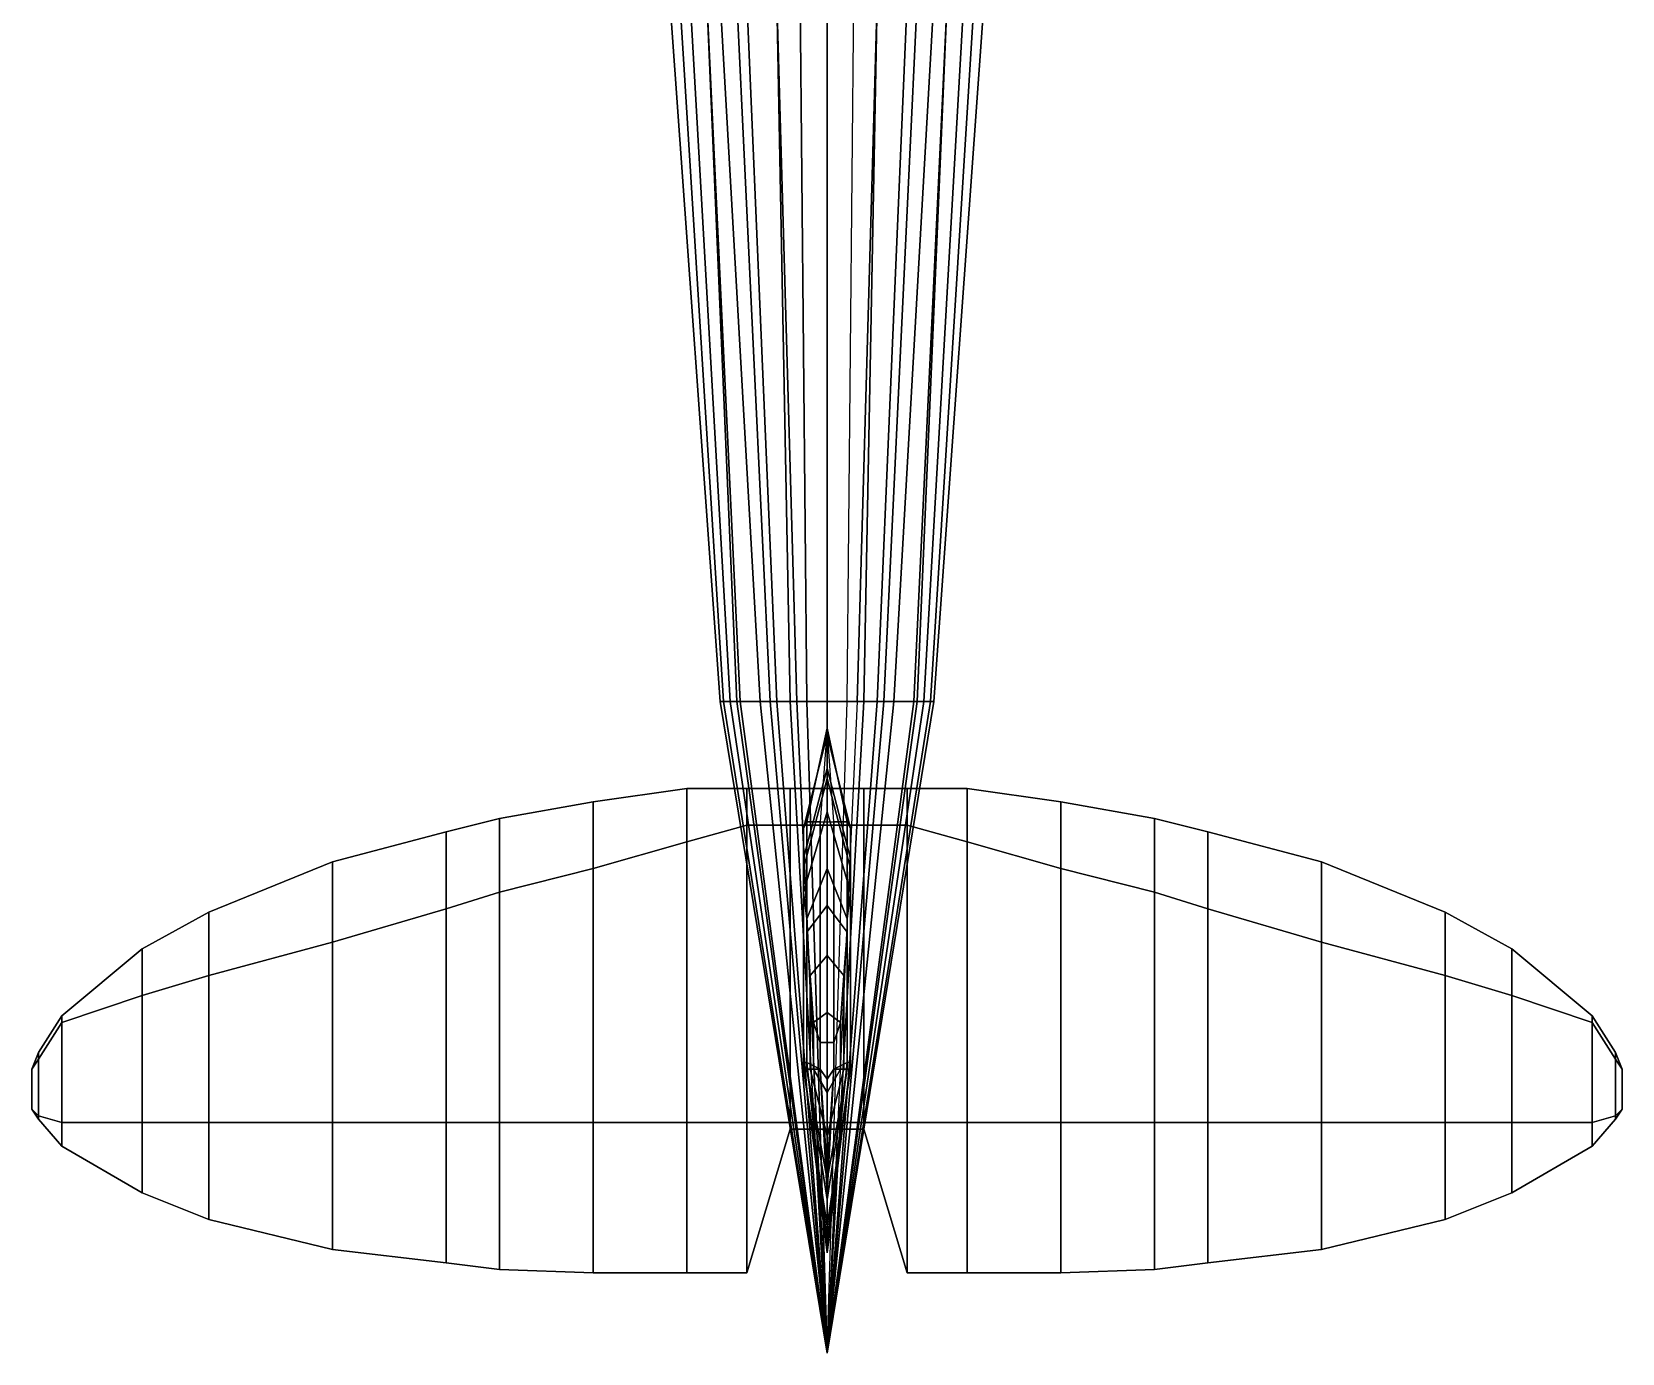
# Model space of a CAD drawing. Header units: millimetres. Extents: x -7.2 to 7.2, y -6 to 11.
# Drawn here: x -2.38 to 2.38, y -5.99 to -2.036 of the extents above; entities that cross this region are included whole.
import ezdxf

# ---------------------------------------------------------------- set-up
doc = ezdxf.new("R2010")
doc.units = ezdxf.units.MM
for name, color, linetype in [('h2', 7, 'Continuous'), ('w2', 5, 'Continuous'), ('wing1', 5, 'Continuous')]:
    doc.layers.add(name, color=color, linetype=linetype)

msp = doc.modelspace()

# ---------------------------------------------------------------- linework, layer by layer
for points in [[(0, -5.08, 1.66), (0, -5.08, 1.68), (0, 1.25, 1.86), (0, 1.25, 1.84)], [(0, 1.25, 1.84), (0, 1.25, 1.86), (0, -5.08, 1.68), (0, -5.08, 1.66)], [(-0.32, -4.04, 0.15), (-0.31, -4.04, 0.24), (-0.44, -1.94, 0.39), (-0.47, -1.94, 0.28)], [(-0.31, -4.04, -0.03), (-0.32, -4.04, 0.03), (-0.47, -1.94, -0.01), (-0.44, -1.94, -0.15)], [(-0.32, -4.04, 0.03), (-0.32, -4.04, 0.15), (-0.47, -1.94, 0.28), (-0.47, -1.94, -0.01)], [(-0.31, -4.04, 0.24), (-0.26, -4.04, 0.32), (-0.36, -1.94, 0.52), (-0.44, -1.94, 0.39)], [(-0.29, -4.04, -0.1), (-0.31, -4.04, -0.03), (-0.44, -1.94, -0.15), (-0.41, -1.94, -0.23)], [(-0.27, -4.04, -0.13), (-0.29, -4.04, -0.1), (-0.41, -1.94, -0.23), (-0.36, -1.94, -0.31)], [(-0.26, -4.04, 0.32), (-0.17, -4.04, 0.39), (-0.27, -1.94, 0.58), (-0.36, -1.94, 0.52)], [(-0.2, -4.04, -0.2), (-0.27, -4.04, -0.13), (-0.36, -1.94, -0.31), (-0.32, -1.94, -0.35)], [(-0.15, -4.04, -0.23), (-0.2, -4.04, -0.2), (-0.32, -1.94, -0.35), (-0.24, -1.94, -0.41)], [(-0.17, -4.04, 0.39), (-0.11, -4.04, 0.41), (-0.15, -1.94, 0.63), (-0.27, -1.94, 0.58)], [(-0.09, -4.04, -0.25), (-0.15, -4.04, -0.23), (-0.24, -1.94, -0.41), (-0.15, -1.94, -0.45)], [(-0.08, -1.94, 0.64), (-0.15, -1.94, 0.63), (-0.11, -4.04, 0.41), (-0.06, -4.04, 0.42)], [(0, -4.04, -0.25), (-0.09, -4.04, -0.25), (-0.15, -1.94, -0.45), (0, -1.94, -0.47)], [(0.08, -1.94, 0.64), (-0.08, -1.94, 0.64), (-0.06, -4.04, 0.42), (0.06, -4.04, 0.42)], [(0, -5.99, 0.11), (0, -5.99, 0.11), (-0.31, -4.04, 0.24), (-0.32, -4.04, 0.15)], [(0, -5.99, 0.11), (0, -5.99, 0.11), (-0.32, -4.04, 0.03), (-0.31, -4.04, -0.03)], [(0, -5.99, 0.11), (0, -5.99, 0.11), (-0.32, -4.04, 0.15), (-0.32, -4.04, 0.03)], [(0, -5.99, 0.11), (0, -5.99, 0.11), (-0.26, -4.04, 0.32), (-0.31, -4.04, 0.24)], [(0, -5.99, 0.11), (0, -5.99, 0.11), (-0.31, -4.04, -0.03), (-0.29, -4.04, -0.1)], [(0, -5.99, 0.11), (0, -5.99, 0.11), (-0.29, -4.04, -0.1), (-0.27, -4.04, -0.13)], [(0, -5.99, 0.11), (0, -5.99, 0.11), (-0.27, -4.04, -0.13), (-0.2, -4.04, -0.2)], [(0, -5.99, 0.11), (0, -5.99, 0.11), (-0.17, -4.04, 0.39), (-0.26, -4.04, 0.32)], [(0, -5.99, 0.11), (0, -5.99, 0.11), (-0.2, -4.04, -0.2), (-0.15, -4.04, -0.23)], [(0, -5.99, 0.11), (0, -5.99, 0.11), (-0.11, -4.04, 0.41), (-0.17, -4.04, 0.39)], [(0, -5.99, 0.11), (0, -5.99, 0.11), (-0.15, -4.04, -0.23), (-0.09, -4.04, -0.25)], [(-0.06, -4.04, 0.42), (-0.11, -4.04, 0.41), (0, -5.99, 0.11)], [(0, -5.99, 0.11), (0, -5.99, 0.11), (-0.09, -4.04, -0.25), (0.09, -4.04, -0.25)], [(0.06, -4.04, 0.42), (-0.06, -4.04, 0.42), (0, -5.99, 0.11)], [(0, -4.14, 0.44), (0, -4.12, 0.37), (-0.06, -4.4, 0.37), (-0.07, -4.42, 0.44)], [(0, -4.24, 0.73), (0, -4.14, 0.44), (-0.07, -4.42, 0.44), (-0.07, -4.51, 0.73)], [(0, -4.12, 0.37), (0, -4.12, 0.23), (-0.02, -4.4, 0.23), (-0.06, -4.4, 0.37)], [(0.06, -4.4, 0.37), (0.02, -4.4, 0.23), (0, -4.12, 0.23), (0, -4.12, 0.37)], [(0.07, -4.42, 0.44), (0.06, -4.4, 0.37), (0, -4.12, 0.37), (0, -4.14, 0.44)], [(0.07, -4.51, 0.73), (0.07, -4.42, 0.44), (0, -4.14, 0.44), (0, -4.24, 0.73)], [(0, -4.27, 0.82), (0, -4.24, 0.73), (-0.07, -4.51, 0.73), (-0.07, -4.54, 0.82)], [(0, -4.37, 1.04), (0, -4.27, 0.82), (-0.07, -4.54, 0.82), (-0.07, -4.61, 1.04)], [(0.07, -4.54, 0.82), (0.07, -4.51, 0.73), (0, -4.24, 0.73), (0, -4.27, 0.82)], [(0.07, -4.61, 1.04), (0.07, -4.54, 0.82), (0, -4.27, 0.82), (0, -4.37, 1.04)], [(0, -4.54, 1.3), (0, -4.37, 1.04), (-0.07, -4.61, 1.04), (-0.06, -4.69, 1.3)], [(0.06, -4.69, 1.3), (0.07, -4.61, 1.04), (0, -4.37, 1.04), (0, -4.54, 1.3)], [(-0.06, -4.4, 0.37), (-0.06, -5.12, 0.37), (-0.07, -5.12, 0.44), (-0.07, -4.42, 0.44)], [(-0.07, -4.42, 0.44), (-0.07, -5.12, 0.44), (-0.07, -5.13, 0.73), (-0.07, -4.51, 0.73)], [(-0.02, -4.4, 0.23), (-0.02, -5.14, 0.23), (-0.06, -5.12, 0.37), (-0.06, -4.4, 0.37)], [(0, -4.4, 0.18), (0, -5.44, 0.18), (-0.02, -5.14, 0.23), (-0.02, -4.4, 0.23)], [(0.02, -5.14, 0.23), (0, -5.44, 0.18), (0, -4.4, 0.18), (0.02, -4.4, 0.23)], [(0.06, -5.12, 0.37), (0.02, -5.14, 0.23), (0.02, -4.4, 0.23), (0.06, -4.4, 0.37)], [(0.07, -5.12, 0.44), (0.06, -5.12, 0.37), (0.06, -4.4, 0.37), (0.07, -4.42, 0.44)], [(0.07, -5.13, 0.73), (0.07, -5.12, 0.44), (0.07, -4.42, 0.44), (0.07, -4.51, 0.73)], [(-0.07, -4.51, 0.73), (-0.07, -5.13, 0.73), (-0.07, -5.13, 0.82), (-0.07, -4.54, 0.82)], [(0.07, -5.13, 0.82), (0.07, -5.13, 0.73), (0.07, -4.51, 0.73), (0.07, -4.54, 0.82)], [(-0.07, -4.54, 0.82), (-0.07, -5.13, 0.82), (-0.07, -5.14, 1.04), (-0.07, -4.61, 1.04)], [(0, -4.65, 1.42), (0, -4.54, 1.3), (-0.06, -4.69, 1.3), (-0.06, -4.73, 1.42)], [(0.06, -4.73, 1.42), (0.06, -4.69, 1.3), (0, -4.54, 1.3), (0, -4.65, 1.42)], [(0.07, -5.14, 1.04), (0.07, -5.13, 0.82), (0.07, -4.54, 0.82), (0.07, -4.61, 1.04)], [(-0.07, -4.61, 1.04), (-0.07, -5.14, 1.04), (-0.06, -5.14, 1.3), (-0.06, -4.69, 1.3)], [(0.06, -5.14, 1.3), (0.07, -5.14, 1.04), (0.07, -4.61, 1.04), (0.06, -4.69, 1.3)], [(0, -4.8, 1.54), (0, -4.65, 1.42), (-0.06, -4.73, 1.42), (-0.05, -4.86, 1.54)], [(0.05, -4.86, 1.54), (0.06, -4.73, 1.42), (0, -4.65, 1.42), (0, -4.8, 1.54)], [(-0.06, -4.69, 1.3), (-0.06, -5.14, 1.3), (-0.06, -5.14, 1.42), (-0.06, -4.73, 1.42)], [(0.06, -5.14, 1.42), (0.06, -5.14, 1.3), (0.06, -4.69, 1.3), (0.06, -4.73, 1.42)], [(-0.06, -4.73, 1.42), (-0.06, -5.14, 1.42), (-0.05, -5.14, 1.54), (-0.05, -4.86, 1.54)], [(0.05, -5.14, 1.54), (0.06, -5.14, 1.42), (0.06, -4.73, 1.42), (0.05, -4.86, 1.54)], [(0, -4.97, 1.61), (0, -4.8, 1.54), (-0.05, -4.86, 1.54), (-0.04, -5, 1.61)], [(0.04, -5, 1.61), (0.05, -4.86, 1.54), (0, -4.8, 1.54), (0, -4.97, 1.61)], [(-0.05, -4.86, 1.54), (-0.05, -5.14, 1.54), (-0.04, -5.14, 1.61), (-0.04, -5, 1.61)], [(0.04, -5.14, 1.61), (0.05, -5.14, 1.54), (0.05, -4.86, 1.54), (0.04, -5, 1.61)], [(0, -5.06, 1.63), (0, -4.97, 1.61), (-0.04, -5, 1.61), (-0.02, -5.06, 1.62)], [(0.02, -5.06, 1.62), (0.04, -5, 1.61), (0, -4.97, 1.61), (0, -5.06, 1.63)], [(-0.04, -5, 1.61), (-0.04, -5.14, 1.61), (-0.02, -5.14, 1.62), (-0.02, -5.06, 1.62)], [(0.02, -5.14, 1.62), (0.04, -5.14, 1.61), (0.04, -5, 1.61), (0.02, -5.06, 1.62)], [(-0.02, -5.06, 1.62), (-0.02, -5.14, 1.62), (0, -5.17, 1.63), (0, -5.06, 1.63)], [(0, -5.06, 1.63), (0, -5.17, 1.63), (0.02, -5.14, 1.62), (0.02, -5.06, 1.62)], [(0, -5.08, 1.63), (0, -5.11, 1.63), (0, -5.11, 1.68), (0, -5.08, 1.68)], [(0, -5.08, 1.68), (0, -5.11, 1.68), (0, -5.11, 1.63), (0, -5.08, 1.63)], [(-0.07, -5.13, 0.73), (-0.07, -5.12, 0.44), (0, -5.69, 0.44), (0, -5.66, 0.73)], [(-0.07, -5.12, 0.44), (-0.06, -5.12, 0.37), (0, -5.69, 0.37), (0, -5.69, 0.44)], [(-0.07, -5.13, 0.82), (-0.07, -5.13, 0.73), (0, -5.66, 0.73), (0, -5.65, 0.82)], [(-0.07, -5.14, 1.04), (-0.07, -5.13, 0.82), (0, -5.65, 0.82), (0, -5.61, 1.04)], [(-0.06, -5.14, 1.3), (-0.07, -5.14, 1.04), (0, -5.61, 1.04), (0, -5.53, 1.3)], [(-0.06, -5.12, 0.37), (-0.02, -5.14, 0.23), (0, -5.51, 0.23), (0, -5.69, 0.37)], [(-0.05, -5.14, 1.54), (-0.06, -5.14, 1.42), (0, -5.47, 1.42), (0, -5.34, 1.54)], [(-0.06, -5.14, 1.42), (-0.06, -5.14, 1.3), (0, -5.53, 1.3), (0, -5.47, 1.42)], [(-0.04, -5.14, 1.61), (-0.05, -5.14, 1.54), (0, -5.34, 1.54), (0, -5.21, 1.61)], [(-0.02, -5.14, 1.62), (-0.04, -5.14, 1.61), (0, -5.21, 1.61), (0, -5.17, 1.63)], [(-0.02, -5.14, 0.23), (0, -5.44, 0.18), (0, -5.44, 0.18), (0, -5.51, 0.23)], [(0, -5.69, 0.37), (0, -5.51, 0.23), (0.02, -5.14, 0.23), (0.06, -5.12, 0.37)], [(0, -5.69, 0.44), (0, -5.69, 0.37), (0.06, -5.12, 0.37), (0.07, -5.12, 0.44)], [(0, -5.66, 0.73), (0, -5.69, 0.44), (0.07, -5.12, 0.44), (0.07, -5.13, 0.73)], [(0, -5.65, 0.82), (0, -5.66, 0.73), (0.07, -5.13, 0.73), (0.07, -5.13, 0.82)], [(0, -5.61, 1.04), (0, -5.65, 0.82), (0.07, -5.13, 0.82), (0.07, -5.14, 1.04)], [(0, -5.51, 0.23), (0, -5.44, 0.18), (0, -5.44, 0.18), (0.02, -5.14, 0.23)], [(0, -5.53, 1.3), (0, -5.61, 1.04), (0.07, -5.14, 1.04), (0.06, -5.14, 1.3)], [(0, -5.47, 1.42), (0, -5.53, 1.3), (0.06, -5.14, 1.3), (0.06, -5.14, 1.42)], [(0, -5.34, 1.54), (0, -5.47, 1.42), (0.06, -5.14, 1.42), (0.05, -5.14, 1.54)], [(0, -5.21, 1.61), (0, -5.34, 1.54), (0.05, -5.14, 1.54), (0.04, -5.14, 1.61)], [(0, -5.17, 1.63), (0, -5.21, 1.61), (0.04, -5.14, 1.61), (0.02, -5.14, 1.62)]]:
    msp.add_3dface(points)
at = {"layer": 'h2'}
for points in [[(0, -4.04, -0.25), (0.09, -4.04, -0.25), (0.15, -1.94, -0.45), (0, -1.94, -0.47)], [(0.08, -1.94, 0.64), (0.15, -1.94, 0.63), (0.11, -4.04, 0.41), (0.06, -4.04, 0.42)], [(0.09, -4.04, -0.25), (0.15, -4.04, -0.23), (0.24, -1.94, -0.41), (0.15, -1.94, -0.45)], [(0.17, -4.04, 0.39), (0.11, -4.04, 0.41), (0.15, -1.94, 0.63), (0.27, -1.94, 0.58)], [(0.15, -4.04, -0.23), (0.2, -4.04, -0.2), (0.32, -1.94, -0.35), (0.24, -1.94, -0.41)], [(0.26, -4.04, 0.32), (0.17, -4.04, 0.39), (0.27, -1.94, 0.58), (0.36, -1.94, 0.52)], [(0.2, -4.04, -0.2), (0.27, -4.04, -0.13), (0.36, -1.94, -0.31), (0.32, -1.94, -0.35)], [(0.31, -4.04, 0.24), (0.26, -4.04, 0.32), (0.36, -1.94, 0.52), (0.44, -1.94, 0.39)], [(0.27, -4.04, -0.13), (0.29, -4.04, -0.1), (0.41, -1.94, -0.23), (0.36, -1.94, -0.31)], [(0.29, -4.04, -0.1), (0.31, -4.04, -0.03), (0.44, -1.94, -0.15), (0.41, -1.94, -0.23)], [(0.32, -4.04, 0.15), (0.31, -4.04, 0.24), (0.44, -1.94, 0.39), (0.47, -1.94, 0.28)], [(0.31, -4.04, -0.03), (0.32, -4.04, 0.03), (0.47, -1.94, -0.01), (0.44, -1.94, -0.15)], [(0.32, -4.04, 0.03), (0.32, -4.04, 0.15), (0.47, -1.94, 0.28), (0.47, -1.94, -0.01)], [(0, -5.99, 0.11), (0, -5.99, 0.11), (0.15, -4.04, -0.23), (0.09, -4.04, -0.25)], [(0, -5.99, 0.11), (0, -5.99, 0.11), (0.2, -4.04, -0.2), (0.15, -4.04, -0.23)], [(0, -5.99, 0.11), (0, -5.99, 0.11), (0.27, -4.04, -0.13), (0.2, -4.04, -0.2)], [(0, -5.99, 0.11), (0, -5.99, 0.11), (0.29, -4.04, -0.1), (0.27, -4.04, -0.13)], [(0, -5.99, 0.11), (0, -5.99, 0.11), (0.31, -4.04, -0.03), (0.29, -4.04, -0.1)], [(0, -5.99, 0.11), (0, -5.99, 0.11), (0.32, -4.04, 0.03), (0.31, -4.04, -0.03)], [(0, -5.99, 0.11), (0, -5.99, 0.11), (0.32, -4.04, 0.15), (0.32, -4.04, 0.03)], [(0, -5.99, 0.11), (0, -5.99, 0.11), (0.31, -4.04, 0.24), (0.32, -4.04, 0.15)], [(0, -5.99, 0.11), (0, -5.99, 0.11), (0.26, -4.04, 0.32), (0.31, -4.04, 0.24)], [(0, -5.99, 0.11), (0, -5.99, 0.11), (0.17, -4.04, 0.39), (0.26, -4.04, 0.32)], [(0.06, -4.04, 0.42), (0.11, -4.04, 0.41), (0, -5.99, 0.11)], [(0, -5.99, 0.11), (0, -5.99, 0.11), (0.11, -4.04, 0.41), (0.17, -4.04, 0.39)]]:
    msp.add_3dface(points, dxfattribs=at)
at = {"layer": 'w2'}
for points in [[(0.11, -4.41, 0.18), (0, -4.41, 0.18), (0, -4.3, 0.12), (0.11, -4.3, 0.12)], [(0.11, -4.3, 0.12), (0, -4.3, 0.12), (0, -4.41, 0.02), (0.11, -4.41, 0.02)], [(0.24, -4.41, 0.18), (0.11, -4.41, 0.18), (0.11, -4.3, 0.12), (0.24, -4.3, 0.12)], [(0.24, -4.3, 0.12), (0.11, -4.3, 0.12), (0.11, -4.41, 0.02), (0.24, -4.41, 0.03)], [(0.42, -4.46, 0.18), (0.24, -4.41, 0.18), (0.24, -4.3, 0.12), (0.42, -4.3, 0.12)], [(0.42, -4.3, 0.12), (0.24, -4.3, 0.12), (0.24, -4.41, 0.03), (0.42, -4.46, 0.03)], [(0.7, -4.54, 0.17), (0.42, -4.46, 0.18), (0.42, -4.3, 0.12), (0.7, -4.34, 0.12)], [(0.7, -4.34, 0.12), (0.42, -4.3, 0.12), (0.42, -4.46, 0.03), (0.7, -4.54, 0.04)], [(0.98, -4.39, 0.12), (0.7, -4.34, 0.12), (0.7, -4.54, 0.04), (0.98, -4.61, 0.05)], [(0.98, -4.61, 0.17), (0.7, -4.54, 0.17), (0.7, -4.34, 0.12), (0.98, -4.39, 0.12)], [(0.11, -5.3, 0.18), (0, -5.3, 0.18), (0, -4.41, 0.18), (0.11, -4.41, 0.18)], [(0, -4.41, 0.02), (0, -5.3, 0.02), (0.11, -5.3, 0.02), (0.11, -4.41, 0.02)], [(0.24, -5.3, 0.18), (0.11, -5.3, 0.18), (0.11, -4.41, 0.18), (0.24, -4.41, 0.18)], [(0.11, -4.41, 0.02), (0.11, -5.3, 0.02), (0.24, -5.3, 0.03), (0.24, -4.41, 0.03)], [(0.42, -5.3, 0.18), (0.24, -5.3, 0.18), (0.24, -4.41, 0.18), (0.42, -4.46, 0.18)], [(0.24, -4.41, 0.03), (0.24, -5.3, 0.03), (0.42, -5.3, 0.03), (0.42, -4.46, 0.03)], [(1.14, -4.43, 0.12), (0.98, -4.39, 0.12), (0.98, -4.61, 0.05), (1.14, -4.66, 0.06)], [(1.14, -4.66, 0.17), (0.98, -4.61, 0.17), (0.98, -4.39, 0.12), (1.14, -4.43, 0.12)], [(0.42, -4.46, 0.03), (0.42, -5.3, 0.03), (0.7, -5.3, 0.04), (0.7, -4.54, 0.04)], [(0.7, -5.3, 0.17), (0.42, -5.3, 0.18), (0.42, -4.46, 0.18), (0.7, -4.54, 0.17)], [(1.48, -4.52, 0.12), (1.14, -4.43, 0.12), (1.14, -4.66, 0.06), (1.48, -4.76, 0.07)], [(1.48, -4.76, 0.16), (1.14, -4.66, 0.17), (1.14, -4.43, 0.12), (1.48, -4.52, 0.12)], [(1.85, -4.67, 0.12), (1.48, -4.52, 0.12), (1.48, -4.76, 0.07), (1.85, -4.86, 0.08)], [(1.85, -4.86, 0.16), (1.48, -4.76, 0.16), (1.48, -4.52, 0.12), (1.85, -4.67, 0.12)], [(0.98, -5.3, 0.17), (0.7, -5.3, 0.17), (0.7, -4.54, 0.17), (0.98, -4.61, 0.17)], [(0.7, -4.54, 0.04), (0.7, -5.3, 0.04), (0.98, -5.3, 0.05), (0.98, -4.61, 0.05)], [(1.14, -5.3, 0.17), (0.98, -5.3, 0.17), (0.98, -4.61, 0.17), (1.14, -4.66, 0.17)], [(0.98, -4.61, 0.05), (0.98, -5.3, 0.05), (1.14, -5.3, 0.06), (1.14, -4.66, 0.06)], [(1.48, -5.3, 0.16), (1.14, -5.3, 0.17), (1.14, -4.66, 0.17), (1.48, -4.76, 0.16)], [(1.14, -4.66, 0.06), (1.14, -5.3, 0.06), (1.48, -5.3, 0.07), (1.48, -4.76, 0.07)], [(2.05, -4.78, 0.12), (1.85, -4.67, 0.12), (1.85, -4.86, 0.08), (2.05, -4.92, 0.09)], [(2.05, -4.92, 0.15), (1.85, -4.86, 0.16), (1.85, -4.67, 0.12), (2.05, -4.78, 0.12)], [(1.85, -5.3, 0.16), (1.48, -5.3, 0.16), (1.48, -4.76, 0.16), (1.85, -4.86, 0.16)], [(1.48, -4.76, 0.07), (1.48, -5.3, 0.07), (1.85, -5.3, 0.08), (1.85, -4.86, 0.08)], [(2.29, -4.98, 0.12), (2.05, -4.78, 0.12), (2.05, -4.92, 0.09), (2.29, -5, 0.1)], [(2.29, -5, 0.15), (2.05, -4.92, 0.15), (2.05, -4.78, 0.12), (2.29, -4.98, 0.12)], [(2.05, -5.3, 0.15), (1.85, -5.3, 0.16), (1.85, -4.86, 0.16), (2.05, -4.92, 0.15)], [(1.85, -4.86, 0.08), (1.85, -5.3, 0.08), (2.05, -5.3, 0.09), (2.05, -4.92, 0.09)], [(2.29, -5.3, 0.15), (2.05, -5.3, 0.15), (2.05, -4.92, 0.15), (2.29, -5, 0.15)], [(2.05, -4.92, 0.09), (2.05, -5.3, 0.09), (2.29, -5.3, 0.1), (2.29, -5, 0.1)], [(2.36, -5.11, 0.15), (2.29, -5, 0.15), (2.29, -4.98, 0.12), (2.36, -5.09, 0.12)], [(2.36, -5.09, 0.12), (2.29, -4.98, 0.12), (2.29, -5, 0.1), (2.36, -5.11, 0.1)], [(2.36, -5.28, 0.15), (2.29, -5.3, 0.15), (2.29, -5, 0.15), (2.36, -5.11, 0.15)], [(2.29, -5, 0.1), (2.29, -5.3, 0.1), (2.36, -5.28, 0.1), (2.36, -5.11, 0.1)], [(2.38, -5.14, 0.12), (2.36, -5.09, 0.12), (2.36, -5.11, 0.1), (2.38, -5.14, 0.11)], [(2.38, -5.14, 0.14), (2.36, -5.11, 0.15), (2.36, -5.09, 0.12), (2.38, -5.14, 0.12)], [(2.38, -5.26, 0.14), (2.36, -5.28, 0.15), (2.36, -5.11, 0.15), (2.38, -5.14, 0.14)], [(2.36, -5.11, 0.1), (2.36, -5.28, 0.1), (2.38, -5.26, 0.11), (2.38, -5.14, 0.11)], [(2.38, -5.14, 0.11), (2.38, -5.26, 0.11), (2.38, -5.26, 0.12), (2.38, -5.14, 0.12)], [(2.38, -5.14, 0.12), (2.38, -5.26, 0.12), (2.38, -5.26, 0.14), (2.38, -5.14, 0.14)], [(2.36, -5.28, 0.1), (2.29, -5.3, 0.1), (2.29, -5.37, 0.12), (2.36, -5.29, 0.12)], [(2.36, -5.29, 0.12), (2.29, -5.37, 0.12), (2.29, -5.3, 0.15), (2.36, -5.28, 0.15)], [(2.38, -5.26, 0.12), (2.36, -5.29, 0.12), (2.36, -5.28, 0.15), (2.38, -5.26, 0.14)], [(2.38, -5.26, 0.11), (2.36, -5.28, 0.1), (2.36, -5.29, 0.12), (2.38, -5.26, 0.12)], [(0.11, -5.32, 0.12), (0, -5.32, 0.12), (0, -5.3, 0.18), (0.11, -5.3, 0.18)], [(0.11, -5.3, 0.02), (0, -5.3, 0.02), (0, -5.32, 0.12), (0.11, -5.32, 0.12)], [(0.24, -5.75, 0.12), (0.11, -5.32, 0.12), (0.11, -5.3, 0.18), (0.24, -5.3, 0.18)], [(0.24, -5.3, 0.03), (0.11, -5.3, 0.02), (0.11, -5.32, 0.12), (0.24, -5.75, 0.12)], [(0.42, -5.75, 0.12), (0.24, -5.75, 0.12), (0.24, -5.3, 0.18), (0.42, -5.3, 0.18)], [(0.42, -5.3, 0.03), (0.24, -5.3, 0.03), (0.24, -5.75, 0.12), (0.42, -5.75, 0.12)], [(0.7, -5.75, 0.12), (0.42, -5.75, 0.12), (0.42, -5.3, 0.18), (0.7, -5.3, 0.17)], [(0.7, -5.3, 0.04), (0.42, -5.3, 0.03), (0.42, -5.75, 0.12), (0.7, -5.75, 0.12)], [(0.98, -5.3, 0.05), (0.7, -5.3, 0.04), (0.7, -5.75, 0.12), (0.98, -5.74, 0.12)], [(0.98, -5.74, 0.12), (0.7, -5.75, 0.12), (0.7, -5.3, 0.17), (0.98, -5.3, 0.17)], [(1.14, -5.3, 0.06), (0.98, -5.3, 0.05), (0.98, -5.74, 0.12), (1.14, -5.72, 0.12)], [(1.14, -5.72, 0.12), (0.98, -5.74, 0.12), (0.98, -5.3, 0.17), (1.14, -5.3, 0.17)], [(1.48, -5.3, 0.07), (1.14, -5.3, 0.06), (1.14, -5.72, 0.12), (1.48, -5.68, 0.12)], [(1.48, -5.68, 0.12), (1.14, -5.72, 0.12), (1.14, -5.3, 0.17), (1.48, -5.3, 0.16)], [(1.85, -5.3, 0.08), (1.48, -5.3, 0.07), (1.48, -5.68, 0.12), (1.85, -5.59, 0.12)], [(1.85, -5.59, 0.12), (1.48, -5.68, 0.12), (1.48, -5.3, 0.16), (1.85, -5.3, 0.16)], [(2.05, -5.3, 0.09), (1.85, -5.3, 0.08), (1.85, -5.59, 0.12), (2.05, -5.51, 0.12)], [(2.05, -5.51, 0.12), (1.85, -5.59, 0.12), (1.85, -5.3, 0.16), (2.05, -5.3, 0.15)], [(2.29, -5.3, 0.1), (2.05, -5.3, 0.09), (2.05, -5.51, 0.12), (2.29, -5.37, 0.12)], [(2.29, -5.37, 0.12), (2.05, -5.51, 0.12), (2.05, -5.3, 0.15), (2.29, -5.3, 0.15)]]:
    msp.add_3dface(points, dxfattribs=at)
at = {"layer": 'wing1'}
for points in [[(-0.7, -4.34, 0.12), (-0.42, -4.3, 0.12), (-0.42, -4.46, 0.03), (-0.7, -4.54, 0.04)], [(-0.7, -4.54, 0.17), (-0.42, -4.46, 0.18), (-0.42, -4.3, 0.12), (-0.7, -4.34, 0.12)], [(-0.42, -4.3, 0.12), (-0.24, -4.3, 0.12), (-0.24, -4.41, 0.03), (-0.42, -4.46, 0.03)], [(-0.42, -4.46, 0.18), (-0.24, -4.41, 0.18), (-0.24, -4.3, 0.12), (-0.42, -4.3, 0.12)], [(-0.24, -4.3, 0.12), (-0.11, -4.3, 0.12), (-0.11, -4.41, 0.02), (-0.24, -4.41, 0.03)], [(-0.24, -4.41, 0.18), (-0.11, -4.41, 0.18), (-0.11, -4.3, 0.12), (-0.24, -4.3, 0.12)], [(-0.11, -4.3, 0.12), (0, -4.3, 0.12), (0, -4.41, 0.02), (-0.11, -4.41, 0.02)], [(-0.11, -4.41, 0.18), (0, -4.41, 0.18), (0, -4.3, 0.12), (-0.11, -4.3, 0.12)], [(-0.98, -4.39, 0.12), (-0.7, -4.34, 0.12), (-0.7, -4.54, 0.04), (-0.98, -4.61, 0.05)], [(-0.98, -4.61, 0.17), (-0.7, -4.54, 0.17), (-0.7, -4.34, 0.12), (-0.98, -4.39, 0.12)], [(-1.14, -4.43, 0.12), (-0.98, -4.39, 0.12), (-0.98, -4.61, 0.05), (-1.14, -4.66, 0.06)], [(-1.14, -4.66, 0.17), (-0.98, -4.61, 0.17), (-0.98, -4.39, 0.12), (-1.14, -4.43, 0.12)], [(-0.24, -4.41, 0.03), (-0.24, -5.3, 0.03), (-0.42, -5.3, 0.03), (-0.42, -4.46, 0.03)], [(-0.42, -5.3, 0.18), (-0.24, -5.3, 0.18), (-0.24, -4.41, 0.18), (-0.42, -4.46, 0.18)], [(-0.11, -4.41, 0.02), (-0.11, -5.3, 0.02), (-0.24, -5.3, 0.03), (-0.24, -4.41, 0.03)], [(-0.24, -5.3, 0.18), (-0.11, -5.3, 0.18), (-0.11, -4.41, 0.18), (-0.24, -4.41, 0.18)], [(0, -4.41, 0.02), (0, -5.3, 0.02), (-0.11, -5.3, 0.02), (-0.11, -4.41, 0.02)], [(-0.11, -5.3, 0.18), (0, -5.3, 0.18), (0, -4.41, 0.18), (-0.11, -4.41, 0.18)], [(-1.48, -4.52, 0.12), (-1.14, -4.43, 0.12), (-1.14, -4.66, 0.06), (-1.48, -4.76, 0.07)], [(-1.48, -4.76, 0.16), (-1.14, -4.66, 0.17), (-1.14, -4.43, 0.12), (-1.48, -4.52, 0.12)], [(-0.42, -4.46, 0.03), (-0.42, -5.3, 0.03), (-0.7, -5.3, 0.04), (-0.7, -4.54, 0.04)], [(-0.7, -5.3, 0.17), (-0.42, -5.3, 0.18), (-0.42, -4.46, 0.18), (-0.7, -4.54, 0.17)], [(-1.85, -4.67, 0.12), (-1.48, -4.52, 0.12), (-1.48, -4.76, 0.07), (-1.85, -4.86, 0.08)], [(-1.85, -4.86, 0.16), (-1.48, -4.76, 0.16), (-1.48, -4.52, 0.12), (-1.85, -4.67, 0.12)], [(-0.7, -4.54, 0.04), (-0.7, -5.3, 0.04), (-0.98, -5.3, 0.05), (-0.98, -4.61, 0.05)], [(-0.98, -5.3, 0.17), (-0.7, -5.3, 0.17), (-0.7, -4.54, 0.17), (-0.98, -4.61, 0.17)], [(-0.98, -4.61, 0.05), (-0.98, -5.3, 0.05), (-1.14, -5.3, 0.06), (-1.14, -4.66, 0.06)], [(-1.14, -5.3, 0.17), (-0.98, -5.3, 0.17), (-0.98, -4.61, 0.17), (-1.14, -4.66, 0.17)], [(-1.14, -4.66, 0.06), (-1.14, -5.3, 0.06), (-1.48, -5.3, 0.07), (-1.48, -4.76, 0.07)], [(-1.48, -5.3, 0.16), (-1.14, -5.3, 0.17), (-1.14, -4.66, 0.17), (-1.48, -4.76, 0.16)], [(-2.05, -4.78, 0.12), (-1.85, -4.67, 0.12), (-1.85, -4.86, 0.08), (-2.05, -4.92, 0.09)], [(-2.05, -4.92, 0.15), (-1.85, -4.86, 0.16), (-1.85, -4.67, 0.12), (-2.05, -4.78, 0.12)], [(-1.48, -4.76, 0.07), (-1.48, -5.3, 0.07), (-1.85, -5.3, 0.08), (-1.85, -4.86, 0.08)], [(-1.85, -5.3, 0.16), (-1.48, -5.3, 0.16), (-1.48, -4.76, 0.16), (-1.85, -4.86, 0.16)], [(-2.29, -4.98, 0.12), (-2.05, -4.78, 0.12), (-2.05, -4.92, 0.09), (-2.29, -5, 0.1)], [(-2.29, -5, 0.15), (-2.05, -4.92, 0.15), (-2.05, -4.78, 0.12), (-2.29, -4.98, 0.12)], [(-1.85, -4.86, 0.08), (-1.85, -5.3, 0.08), (-2.05, -5.3, 0.09), (-2.05, -4.92, 0.09)], [(-2.05, -5.3, 0.15), (-1.85, -5.3, 0.16), (-1.85, -4.86, 0.16), (-2.05, -4.92, 0.15)], [(-2.05, -4.92, 0.09), (-2.05, -5.3, 0.09), (-2.29, -5.3, 0.1), (-2.29, -5, 0.1)], [(-2.29, -5.3, 0.15), (-2.05, -5.3, 0.15), (-2.05, -4.92, 0.15), (-2.29, -5, 0.15)], [(-2.36, -5.09, 0.12), (-2.29, -4.98, 0.12), (-2.29, -5, 0.1), (-2.36, -5.11, 0.1)], [(-2.36, -5.11, 0.15), (-2.29, -5, 0.15), (-2.29, -4.98, 0.12), (-2.36, -5.09, 0.12)], [(-2.29, -5, 0.1), (-2.29, -5.3, 0.1), (-2.36, -5.28, 0.1), (-2.36, -5.11, 0.1)], [(-2.36, -5.28, 0.15), (-2.29, -5.3, 0.15), (-2.29, -5, 0.15), (-2.36, -5.11, 0.15)], [(-2.38, -5.14, 0.12), (-2.36, -5.09, 0.12), (-2.36, -5.11, 0.1), (-2.38, -5.14, 0.11)], [(-2.38, -5.14, 0.14), (-2.36, -5.11, 0.15), (-2.36, -5.09, 0.12), (-2.38, -5.14, 0.12)], [(-2.36, -5.11, 0.1), (-2.36, -5.28, 0.1), (-2.38, -5.26, 0.11), (-2.38, -5.14, 0.11)], [(-2.38, -5.26, 0.14), (-2.36, -5.28, 0.15), (-2.36, -5.11, 0.15), (-2.38, -5.14, 0.14)], [(-2.38, -5.14, 0.11), (-2.38, -5.26, 0.11), (-2.38, -5.26, 0.12), (-2.38, -5.14, 0.12)], [(-2.38, -5.14, 0.12), (-2.38, -5.26, 0.12), (-2.38, -5.26, 0.14), (-2.38, -5.14, 0.14)], [(-2.38, -5.26, 0.11), (-2.36, -5.28, 0.1), (-2.36, -5.29, 0.12), (-2.38, -5.26, 0.12)], [(-2.38, -5.26, 0.12), (-2.36, -5.29, 0.12), (-2.36, -5.28, 0.15), (-2.38, -5.26, 0.14)], [(-2.36, -5.28, 0.1), (-2.29, -5.3, 0.1), (-2.29, -5.37, 0.12), (-2.36, -5.29, 0.12)], [(-2.36, -5.29, 0.12), (-2.29, -5.37, 0.12), (-2.29, -5.3, 0.15), (-2.36, -5.28, 0.15)], [(-2.29, -5.3, 0.1), (-2.05, -5.3, 0.09), (-2.05, -5.51, 0.12), (-2.29, -5.37, 0.12)], [(-2.29, -5.37, 0.12), (-2.05, -5.51, 0.12), (-2.05, -5.3, 0.15), (-2.29, -5.3, 0.15)], [(-2.05, -5.3, 0.09), (-1.85, -5.3, 0.08), (-1.85, -5.59, 0.12), (-2.05, -5.51, 0.12)], [(-2.05, -5.51, 0.12), (-1.85, -5.59, 0.12), (-1.85, -5.3, 0.16), (-2.05, -5.3, 0.15)], [(-1.85, -5.3, 0.08), (-1.48, -5.3, 0.07), (-1.48, -5.68, 0.12), (-1.85, -5.59, 0.12)], [(-1.85, -5.59, 0.12), (-1.48, -5.68, 0.12), (-1.48, -5.3, 0.16), (-1.85, -5.3, 0.16)], [(-1.48, -5.3, 0.07), (-1.14, -5.3, 0.06), (-1.14, -5.72, 0.12), (-1.48, -5.68, 0.12)], [(-1.48, -5.68, 0.12), (-1.14, -5.72, 0.12), (-1.14, -5.3, 0.17), (-1.48, -5.3, 0.16)], [(-1.14, -5.3, 0.06), (-0.98, -5.3, 0.05), (-0.98, -5.74, 0.12), (-1.14, -5.72, 0.12)], [(-1.14, -5.72, 0.12), (-0.98, -5.74, 0.12), (-0.98, -5.3, 0.17), (-1.14, -5.3, 0.17)], [(-0.98, -5.3, 0.05), (-0.7, -5.3, 0.04), (-0.7, -5.75, 0.12), (-0.98, -5.74, 0.12)], [(-0.98, -5.74, 0.12), (-0.7, -5.75, 0.12), (-0.7, -5.3, 0.17), (-0.98, -5.3, 0.17)], [(-0.7, -5.3, 0.04), (-0.42, -5.3, 0.03), (-0.42, -5.75, 0.12), (-0.7, -5.75, 0.12)], [(-0.7, -5.75, 0.12), (-0.42, -5.75, 0.12), (-0.42, -5.3, 0.18), (-0.7, -5.3, 0.17)], [(-0.42, -5.3, 0.03), (-0.24, -5.3, 0.03), (-0.24, -5.75, 0.12), (-0.42, -5.75, 0.12)], [(-0.42, -5.75, 0.12), (-0.24, -5.75, 0.12), (-0.24, -5.3, 0.18), (-0.42, -5.3, 0.18)], [(-0.24, -5.3, 0.03), (-0.11, -5.3, 0.02), (-0.11, -5.32, 0.12), (-0.24, -5.75, 0.12)], [(-0.24, -5.75, 0.12), (-0.11, -5.32, 0.12), (-0.11, -5.3, 0.18), (-0.24, -5.3, 0.18)], [(-0.11, -5.3, 0.02), (0, -5.3, 0.02), (0, -5.32, 0.12), (-0.11, -5.32, 0.12)], [(-0.11, -5.32, 0.12), (0, -5.32, 0.12), (0, -5.3, 0.18), (-0.11, -5.3, 0.18)]]:
    msp.add_3dface(points, dxfattribs=at)

doc.saveas('drawing.dxf')
